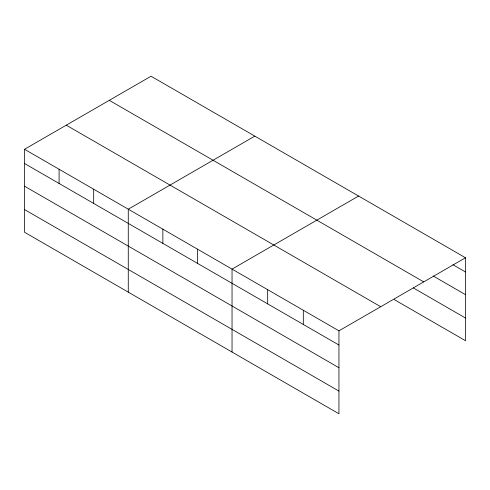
<?xml version="1.0" encoding="UTF-8"?>
<svg xmlns="http://www.w3.org/2000/svg" width="490" height="490" viewBox="0 0 490 490"><rect width="100%" height="100%" fill="white"/><g stroke="black" fill="none" stroke-linecap="round" stroke-linejoin="round"><path stroke-width="0.73" d="M338.951 367.721L338.951 330.836L24.5 149.285L24.5 232.229L338.951 413.774L338.951 367.721L24.5 186.175M394.223 299.562L465.5 340.715L465.5 257.771L151.049 76.226L24.5 149.285M254.818 136.134L128.27 209.199L128.27 292.138M358.588 196.043L232.04 269.108L232.04 352.053M338.951 330.836L465.5 257.771M452.962 264.729L465.5 271.968M433.16 275.986L465.5 294.655M109.288 100.334L423.74 281.879M413.364 287.93L465.5 318.028M66.26 125.177L380.712 306.722M24.5 163.489L338.951 345.034M24.5 209.542L338.951 391.094M303.31 310.256L303.31 324.46M267.675 289.682L267.675 303.886M197.446 249.134L197.446 263.338M162.858 229.167L162.858 243.371M93.682 189.226L93.682 203.43M59.088 169.258L59.088 183.456"/></g></svg>
